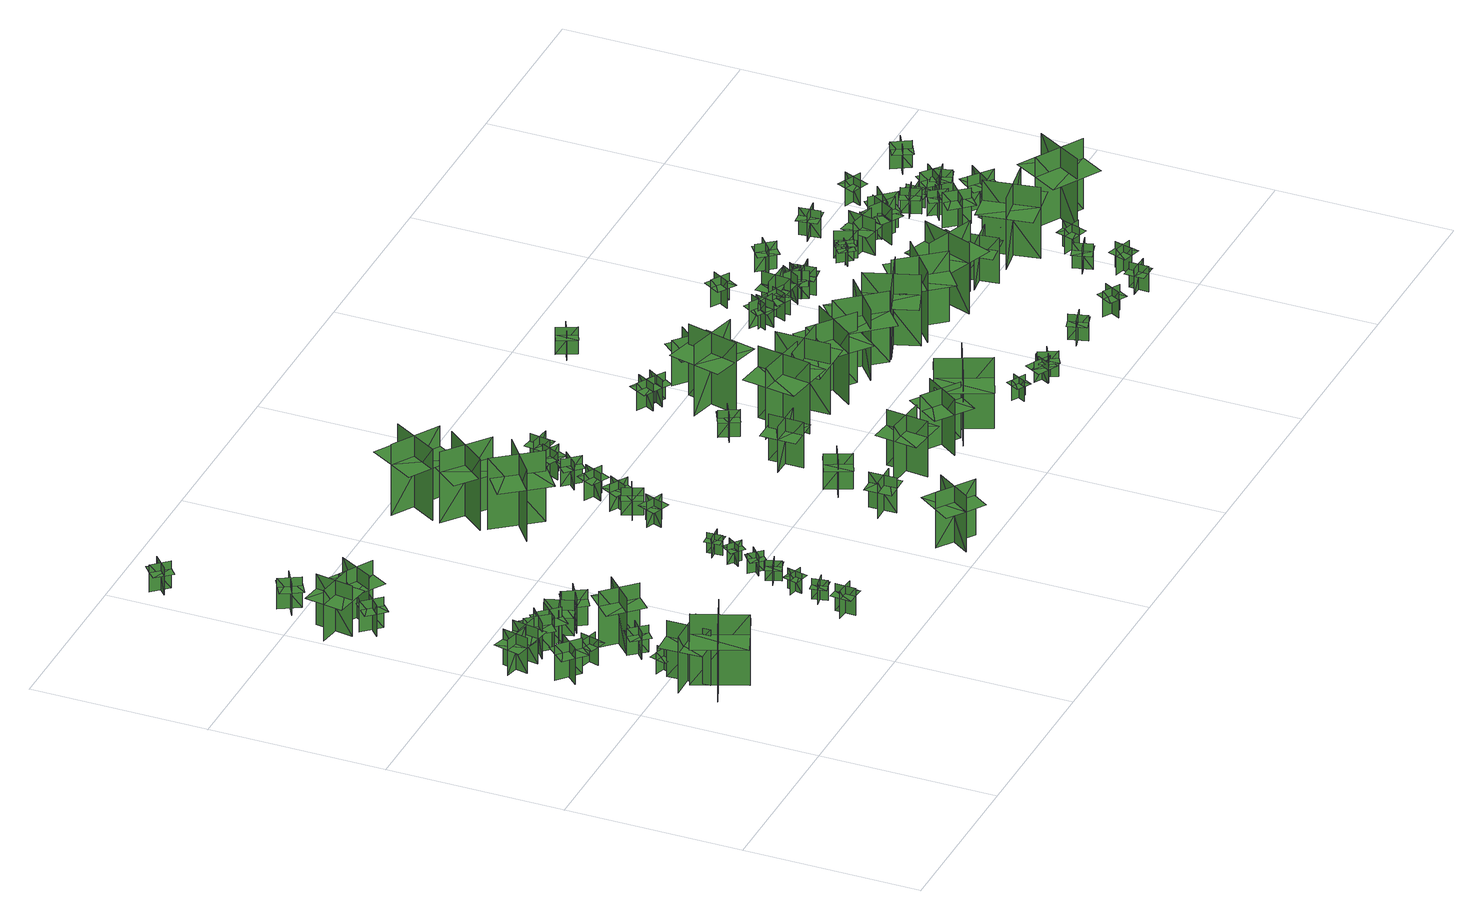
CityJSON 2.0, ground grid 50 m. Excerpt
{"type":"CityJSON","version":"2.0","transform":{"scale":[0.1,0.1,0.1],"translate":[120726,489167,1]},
"CityObjects":{
"tree1":{"type":"SolitaryVegetationObject","geometry":[{"type":"MultiSurface","lod":"1","boundaries":[[[0,1,2]],[[0,2,3]],[[4,5,6]],[[4,6,7]],[[8,9,10]],[[8,10,11]],[[8,11,12]],[[8,12,13]]]}]},
"tree2":{"type":"SolitaryVegetationObject","geometry":[{"type":"MultiSurface","lod":"1","boundaries":[[[14,15,16]],[[14,16,17]],[[18,19,20]],[[18,20,21]],[[22,23,24]],[[22,24,25]],[[22,25,26]],[[22,26,27]]]}]},
"tree3":{"type":"SolitaryVegetationObject","geometry":[{"type":"MultiSurface","lod":"1","boundaries":[[[28,29,30]],[[28,30,31]],[[32,33,34]],[[32,34,35]],[[36,37,38]],[[36,38,39]],[[36,39,40]],[[36,40,41]]]}]},
"tree4":{"type":"SolitaryVegetationObject","geometry":[{"type":"MultiSurface","lod":"1","boundaries":[[[42,43,44]],[[42,44,45]],[[46,47,48]],[[46,48,49]],[[50,51,52]],[[50,52,53]],[[50,53,54]],[[50,54,55]]]}]},
"tree5":{"type":"SolitaryVegetationObject","geometry":[{"type":"MultiSurface","lod":"1","boundaries":[[[56,57,58]],[[56,58,59]],[[60,61,62]],[[60,62,63]],[[64,65,66]],[[64,66,67]],[[64,67,68]],[[64,68,69]]]}]},
"tree6":{"type":"SolitaryVegetationObject","geometry":[{"type":"MultiSurface","lod":"1","boundaries":[[[70,71,72]],[[70,72,73]],[[74,75,76]],[[74,76,77]],[[78,79,80]],[[78,80,81]],[[78,81,82]],[[78,82,83]]]}]},
"tree7":{"type":"SolitaryVegetationObject","geometry":[{"type":"MultiSurface","lod":"1","boundaries":[[[84,85,86]],[[84,86,87]],[[88,89,90]],[[88,90,91]],[[92,93,94]],[[92,94,95]],[[92,95,96]],[[92,96,97]]]}]},
"tree8":{"type":"SolitaryVegetationObject","geometry":[{"type":"MultiSurface","lod":"1","boundaries":[[[98,99,100]],[[98,100,101]],[[102,103,104]],[[102,104,105]],[[106,107,108]],[[106,108,109]],[[106,109,110]],[[106,110,111]]]}]},
"tree9":{"type":"SolitaryVegetationObject","geometry":[{"type":"MultiSurface","lod":"1","boundaries":[[[112,113,114]],[[112,114,115]],[[116,117,118]],[[116,118,119]],[[120,121,122]],[[120,122,123]],[[120,123,124]],[[120,124,125]]]}]},
"tree10":{"type":"SolitaryVegetationObject","geometry":[{"type":"MultiSurface","lod":"1","boundaries":[[[126,127,128]],[[126,128,129]],[[130,131,132]],[[130,132,133]],[[134,135,136]],[[134,136,137]],[[134,137,138]],[[134,138,139]]]}]},
"tree11":{"type":"SolitaryVegetationObject","geometry":[{"type":"MultiSurface","lod":"1","boundaries":[[[140,141,142]],[[140,142,143]],[[144,145,146]],[[144,146,147]],[[148,149,150]],[[148,150,151]],[[148,151,152]],[[148,152,153]]]}]},
"tree12":{"type":"SolitaryVegetationObject","geometry":[{"type":"MultiSurface","lod":"1","boundaries":[[[154,155,156]],[[154,156,157]],[[158,159,160]],[[158,160,161]],[[162,163,164]],[[162,164,165]],[[162,165,166]],[[162,166,167]]]}]},
"tree13":{"type":"SolitaryVegetationObject","geometry":[{"type":"MultiSurface","lod":"1","boundaries":[[[168,169,170]],[[168,170,171]],[[172,173,174]],[[172,174,175]],[[176,177,178]],[[176,178,179]],[[176,179,180]],[[176,180,181]]]}]},
"tree14":{"type":"SolitaryVegetationObject","geometry":[{"type":"MultiSurface","lod":"1","boundaries":[[[182,183,184]],[[182,184,185]],[[186,187,188]],[[186,188,189]],[[190,191,192]],[[190,192,193]],[[190,193,194]],[[190,194,195]]]}]},
"tree15":{"type":"SolitaryVegetationObject","geometry":[{"type":"MultiSurface","lod":"1","boundaries":[[[196,197,198]],[[196,198,199]],[[200,201,202]],[[200,202,203]],[[204,205,206]],[[204,206,207]],[[204,207,208]],[[204,208,209]]]}]},
"tree16":{"type":"SolitaryVegetationObject","geometry":[{"type":"MultiSurface","lod":"1","boundaries":[[[210,211,212]],[[210,212,213]],[[214,215,216]],[[214,216,217]],[[218,219,220]],[[218,220,221]],[[218,221,222]],[[218,222,223]]]}]},
"tree17":{"type":"SolitaryVegetationObject","geometry":[{"type":"MultiSurface","lod":"1","boundaries":[[[224,225,226]],[[224,226,227]],[[228,229,230]],[[228,230,231]],[[232,233,234]],[[232,234,235]],[[232,235,236]],[[232,236,237]]]}]},
"tree18":{"type":"SolitaryVegetationObject","geometry":[{"type":"MultiSurface","lod":"1","boundaries":[[[238,239,240]],[[238,240,241]],[[242,243,244]],[[242,244,245]],[[246,247,248]],[[246,248,249]],[[246,249,250]],[[246,250,251]]]}]},
"tree19":{"type":"SolitaryVegetationObject","geometry":[{"type":"MultiSurface","lod":"1","boundaries":[[[252,253,254]],[[252,254,255]],[[256,257,258]],[[256,258,259]],[[260,261,262]],[[260,262,263]],[[260,263,264]],[[260,264,265]]]}]},
"tree20":{"type":"SolitaryVegetationObject","geometry":[{"type":"MultiSurface","lod":"1","boundaries":[[[266,267,268]],[[266,268,269]],[[270,271,272]],[[270,272,273]],[[274,275,276]],[[274,276,277]],[[274,277,278]],[[274,278,279]]]}]},
"tree21":{"type":"SolitaryVegetationObject","geometry":[{"type":"MultiSurface","lod":"1","boundaries":[[[280,281,282]],[[280,282,283]],[[284,285,286]],[[284,286,287]],[[288,289,290]],[[288,290,291]],[[288,291,292]],[[288,292,293]]]}]},
"tree22":{"type":"SolitaryVegetationObject","geometry":[{"type":"MultiSurface","lod":"1","boundaries":[[[294,295,296]],[[294,296,297]],[[298,299,300]],[[298,300,301]],[[302,303,304]],[[302,304,305]],[[302,305,306]],[[302,306,307]]]}]},
"tree23":{"type":"SolitaryVegetationObject","geometry":[{"type":"MultiSurface","lod":"1","boundaries":[[[308,309,310]],[[308,310,311]],[[312,313,314]],[[312,314,315]],[[316,317,318]],[[316,318,319]],[[316,319,320]],[[316,320,321]]]}]},
"tree24":{"type":"SolitaryVegetationObject","geometry":[{"type":"MultiSurface","lod":"1","boundaries":[[[322,323,324]],[[322,324,325]],[[326,327,328]],[[326,328,329]],[[330,331,332]],[[330,332,333]],[[330,333,334]],[[330,334,335]]]}]},
"tree25":{"type":"SolitaryVegetationObject","geometry":[{"type":"MultiSurface","lod":"1","boundaries":[[[336,337,338]],[[336,338,339]],[[340,341,342]],[[340,342,343]],[[344,345,346]],[[344,346,347]],[[344,347,348]],[[344,348,349]]]}]},
"tree26":{"type":"SolitaryVegetationObject","geometry":[{"type":"MultiSurface","lod":"1","boundaries":[[[350,351,352]],[[350,352,353]],[[354,355,356]],[[354,356,357]],[[358,359,360]],[[358,360,361]],[[358,361,362]],[[358,362,363]]]}]},
"tree27":{"type":"SolitaryVegetationObject","geometry":[{"type":"MultiSurface","lod":"1","boundaries":[[[364,365,366]],[[364,366,367]],[[368,369,370]],[[368,370,371]],[[372,373,374]],[[372,374,375]],[[372,375,376]],[[372,376,377]]]}]},
"tree28":{"type":"SolitaryVegetationObject","geometry":[{"type":"MultiSurface","lod":"1","boundaries":[[[378,379,380]],[[378,380,381]],[[382,383,384]],[[382,384,385]],[[386,387,388]],[[386,388,389]],[[386,389,390]],[[386,390,391]]]}]},
"tree29":{"type":"SolitaryVegetationObject","geometry":[{"type":"MultiSurface","lod":"1","boundaries":[[[392,393,394]],[[392,394,395]],[[396,397,398]],[[396,398,399]],[[400,401,402]],[[400,402,403]],[[400,403,404]],[[400,404,405]]]}]},
"tree30":{"type":"SolitaryVegetationObject","geometry":[{"type":"MultiSurface","lod":"1","boundaries":[[[406,407,408]],[[406,408,409]],[[410,411,412]],[[410,412,413]],[[414,415,416]],[[414,416,417]],[[414,417,418]],[[414,418,419]]]}]},
"tree31":{"type":"SolitaryVegetationObject","geometry":[{"type":"MultiSurface","lod":"1","boundaries":[[[420,421,422]],[[420,422,423]],[[424,425,426]],[[424,426,427]],[[428,429,430]],[[428,430,431]],[[428,431,432]],[[428,432,433]]]}]},
"tree32":{"type":"SolitaryVegetationObject","geometry":[{"type":"MultiSurface","lod":"1","boundaries":[[[434,435,436]],[[434,436,437]],[[438,439,440]],[[438,440,441]],[[442,443,444]],[[442,444,445]],[[442,445,446]],[[442,446,447]]]}]},
"tree33":{"type":"SolitaryVegetationObject","geometry":[{"type":"MultiSurface","lod":"1","boundaries":[[[448,449,450]],[[448,450,451]],[[452,453,454]],[[452,454,455]],[[456,457,458]],[[456,458,459]],[[456,459,460]],[[456,460,461]]]}]},
"tree34":{"type":"SolitaryVegetationObject","geometry":[{"type":"MultiSurface","lod":"1","boundaries":[[[462,463,464]],[[462,464,465]],[[466,467,468]],[[466,468,469]],[[470,471,472]],[[470,472,473]],[[470,473,474]],[[470,474,475]]]}]},
"tree35":{"type":"SolitaryVegetationObject","geometry":[{"type":"MultiSurface","lod":"1","boundaries":[[[476,477,478]],[[476,478,479]],[[480,481,482]],[[480,482,483]],[[484,485,486]],[[484,486,487]],[[484,487,488]],[[484,488,489]]]}]},
"tree36":{"type":"SolitaryVegetationObject","geometry":[{"type":"MultiSurface","lod":"1","boundaries":[[[490,491,492]],[[490,492,493]],[[494,495,496]],[[494,496,497]],[[498,499,500]],[[498,500,501]],[[498,501,502]],[[498,502,503]]]}]},
"tree37":{"type":"SolitaryVegetationObject","geometry":[{"type":"MultiSurface","lod":"1","boundaries":[[[504,505,506]],[[504,506,507]],[[508,509,510]],[[508,510,511]],[[512,513,514]],[[512,514,515]],[[512,515,516]],[[512,516,517]]]}]},
"tree38":{"type":"SolitaryVegetationObject","geometry":[{"type":"MultiSurface","lod":"1","boundaries":[[[518,519,520]],[[518,520,521]],[[522,523,524]],[[522,524,525]],[[526,527,528]],[[526,528,529]],[[526,529,530]],[[526,530,531]]]}]},
"tree39":{"type":"SolitaryVegetationObject","geometry":[{"type":"MultiSurface","lod":"1","boundaries":[[[532,533,534]],[[532,534,535]],[[536,537,538]],[[536,538,539]],[[540,541,542]],[[540,542,543]],[[540,543,544]],[[540,544,545]]]}]},
"tree40":{"type":"SolitaryVegetationObject","geometry":[{"type":"MultiSurface","lod":"1","boundaries":[[[546,547,548]],[[546,548,549]],[[550,551,552]],[[550,552,553]],[[554,555,556]],[[554,556,557]],[[554,557,558]],[[554,558,559]]]}]},
"tree41":{"type":"SolitaryVegetationObject","geometry":[{"type":"MultiSurface","lod":"1","boundaries":[[[560,561,562]],[[560,562,563]],[[564,565,566]],[[564,566,567]],[[568,569,570]],[[568,570,571]],[[568,571,572]],[[568,572,573]]]}]},
"tree42":{"type":"SolitaryVegetationObject","geometry":[{"type":"MultiSurface","lod":"1","boundaries":[[[574,575,576]],[[574,576,577]],[[578,579,580]],[[578,580,581]],[[582,583,584]],[[582,584,585]],[[582,585,586]],[[582,586,587]]]}]},
"tree43":{"type":"SolitaryVegetationObject","geometry":[{"type":"MultiSurface","lod":"1","boundaries":[[[588,589,590]],[[588,590,591]],[[592,593,594]],[[592,594,595]],[[596,597,598]],[[596,598,599]],[[596,599,600]],[[596,600,601]]]}]},
"tree44":{"type":"SolitaryVegetationObject","geometry":[{"type":"MultiSurface","lod":"1","boundaries":[[[602,603,604]],[[602,604,605]],[[606,607,608]],[[606,608,609]],[[610,611,612]],[[610,612,613]],[[610,613,614]],[[610,614,615]]]}]},
"tree45":{"type":"SolitaryVegetationObject","geometry":[{"type":"MultiSurface","lod":"1","boundaries":[[[616,617,618]],[[616,618,619]],[[620,621,622]],[[620,622,623]],[[624,625,626]],[[624,626,627]],[[624,627,628]],[[624,628,629]]]}]},
"tree46":{"type":"SolitaryVegetationObject","geometry":[{"type":"MultiSurface","lod":"1","boundaries":[[[630,631,632]],[[630,632,633]],[[634,635,636]],[[634,636,637]],[[638,639,640]],[[638,640,641]],[[638,641,642]],[[638,642,643]]]}]},
"tree47":{"type":"SolitaryVegetationObject","geometry":[{"type":"MultiSurface","lod":"1","boundaries":[[[644,645,646]],[[644,646,647]],[[648,649,650]],[[648,650,651]],[[652,653,654]],[[652,654,655]],[[652,655,656]],[[652,656,657]]]}]},
"tree48":{"type":"SolitaryVegetationObject","geometry":[{"type":"MultiSurface","lod":"1","boundaries":[[[658,659,660]],[[658,660,661]],[[662,663,664]],[[662,664,665]],[[666,667,668]],[[666,668,669]],[[666,669,670]],[[666,670,671]]]}]},
"tree49":{"type":"SolitaryVegetationObject","geometry":[{"type":"MultiSurface","lod":"1","boundaries":[[[672,673,674]],[[672,674,675]],[[676,677,678]],[[676,678,679]],[[680,681,682]],[[680,682,683]],[[680,683,684]],[[680,684,685]]]}]},
"tree50":{"type":"SolitaryVegetationObject","geometry":[{"type":"MultiSurface","lod":"1","boundaries":[[[686,687,688]],[[686,688,689]],[[690,691,692]],[[690,692,693]],[[694,695,696]],[[694,696,697]],[[694,697,698]],[[694,698,699]]]}]},
"tree51":{"type":"SolitaryVegetationObject","geometry":[{"type":"MultiSurface","lod":"1","boundaries":[[[700,701,702]],[[700,702,703]],[[704,705,706]],[[704,706,707]],[[708,709,710]],[[708,710,711]],[[708,711,712]],[[708,712,713]]]}]},
"tree52":{"type":"SolitaryVegetationObject","geometry":[{"type":"MultiSurface","lod":"1","boundaries":[[[714,715,716]],[[714,716,717]],[[718,719,720]],[[718,720,721]],[[722,723,724]],[[722,724,725]],[[722,725,726]],[[722,726,727]]]}]},
"tree53":{"type":"SolitaryVegetationObject","geometry":[{"type":"MultiSurface","lod":"1","boundaries":[[[728,729,730]],[[728,730,731]],[[732,733,734]],[[732,734,735]],[[736,737,738]],[[736,738,739]],[[736,739,740]],[[736,740,741]]]}]},
"tree54":{"type":"SolitaryVegetationObject","geometry":[{"type":"MultiSurface","lod":"1","boundaries":[[[742,743,744]],[[742,744,745]],[[746,747,748]],[[746,748,749]],[[750,751,752]],[[750,752,753]],[[750,753,754]],[[750,754,755]]]}]},
"tree55":{"type":"SolitaryVegetationObject","geometry":[{"type":"MultiSurface","lod":"1","boundaries":[[[756,757,758]],[[756,758,759]],[[760,761,762]],[[760,762,763]],[[764,765,766]],[[764,766,767]],[[764,767,768]],[[764,768,769]]]}]},
"tree56":{"type":"SolitaryVegetationObject","geometry":[{"type":"MultiSurface","lod":"1","boundaries":[[[770,771,772]],[[770,772,773]],[[774,775,776]],[[774,776,777]],[[778,779,780]],[[778,780,781]],[[778,781,782]],[[778,782,783]]]}]},
"tree57":{"type":"SolitaryVegetationObject","geometry":[{"type":"MultiSurface","lod":"1","boundaries":[[[784,785,786]],[[784,786,787]],[[788,789,790]],[[788,790,791]],[[792,793,794]],[[792,794,795]],[[792,793,796]],[[792,796,797]]]}]},
"tree58":{"type":"SolitaryVegetationObject","geometry":[{"type":"MultiSurface","lod":"1","boundaries":[[[798,799,800]],[[798,800,801]],[[802,803,804]],[[802,804,805]],[[806,807,808]],[[806,808,809]],[[806,807,810]],[[806,810,811]]]}]},
"tree59":{"type":"SolitaryVegetationObject","geometry":[{"type":"MultiSurface","lod":"1","boundaries":[[[812,813,814]],[[812,814,815]],[[816,817,818]],[[816,818,819]],[[820,821,822]],[[820,822,823]],[[820,823,824]],[[820,824,825]]]}]},
"tree60":{"type":"SolitaryVegetationObject","geometry":[{"type":"MultiSurface","lod":"1","boundaries":[[[826,827,828]],[[826,828,829]],[[830,831,832]],[[830,832,833]],[[834,835,836]],[[834,836,837]],[[834,835,838]],[[834,838,839]]]}]},
"tree61":{"type":"SolitaryVegetationObject","geometry":[{"type":"MultiSurface","lod":"1","boundaries":[[[840,841,842]],[[840,842,843]],[[844,845,846]],[[844,846,847]],[[848,849,850]],[[848,850,851]],[[848,851,852]],[[848,852,853]]]}]},
"tree62":{"type":"SolitaryVegetationObject","geometry":[{"type":"MultiSurface","lod":"1","boundaries":[[[854,855,856]],[[854,856,857]],[[858,859,860]],[[858,860,861]],[[862,863,864]],[[862,864,865]],[[862,863,866]],[[862,866,867]]]}]},
"tree63":{"type":"SolitaryVegetationObject","geometry":[{"type":"MultiSurface","lod":"1","boundaries":[[[868,869,870]],[[868,870,871]],[[872,873,874]],[[872,874,875]],[[876,877,878]],[[876,878,879]],[[876,879,880]],[[876,880,881]]]}]},
"tree64":{"type":"SolitaryVegetationObject","geometry":[{"type":"MultiSurface","lod":"1","boundaries":[[[882,883,884]],[[882,884,885]],[[886,887,888]],[[886,888,889]],[[890,891,892]],[[890,892,893]],[[890,891,894]],[[890,894,895]]]}]},
"tree65":{"type":"SolitaryVegetationObject","geometry":[{"type":"MultiSurface","lod":"1","boundaries":[[[896,897,898]],[[896,898,899]],[[900,901,902]],[[900,902,903]],[[904,905,906]],[[904,906,907]],[[904,905,908]],[[904,908,909]]]}]},
"tree66":{"type":"SolitaryVegetationObject","geometry":[{"type":"MultiSurface","lod":"1","boundaries":[[[910,911,912]],[[910,912,913]],[[914,915,916]],[[914,916,917]],[[918,919,920]],[[918,920,921]],[[918,921,922]],[[918,922,923]]]}]},
"tree67":{"type":"SolitaryVegetationObject","geometry":[{"type":"MultiSurface","lod":"1","boundaries":[[[924,925,926]],[[924,926,927]],[[928,929,930]],[[928,930,931]],[[932,933,934]],[[932,934,935]],[[932,933,936]],[[932,936,937]]]}]},
"tree68":{"type":"SolitaryVegetationObject","geometry":[{"type":"MultiSurface","lod":"1","boundaries":[[[938,939,940]],[[938,940,941]],[[942,943,944]],[[942,944,945]],[[946,947,948]],[[946,948,949]],[[946,947,950]],[[946,950,951]]]}]},
"tree69":{"type":"SolitaryVegetationObject","geometry":[{"type":"MultiSurface","lod":"1","boundaries":[[[952,953,954]],[[952,954,955]],[[956,957,958]],[[956,958,959]],[[960,961,962]],[[960,962,963]],[[960,963,964]],[[960,964,965]]]}]},
"tree70":{"type":"SolitaryVegetationObject","geometry":[{"type":"MultiSurface","lod":"1","boundaries":[[[966,967,968]],[[966,968,969]],[[970,971,972]],[[970,972,973]],[[974,975,976]],[[974,976,977]],[[974,977,978]],[[974,978,979]]]}]},
"tree71":{"type":"SolitaryVegetationObject","geometry":[{"type":"MultiSurface","lod":"1","boundaries":[[[980,981,982]],[[980,982,983]],[[984,985,986]],[[984,986,987]],[[988,989,990]],[[988,990,991]],[[988,991,992]],[[988,992,993]]]}]},
"tree72":{"type":"SolitaryVegetationObject","geometry":[{"type":"MultiSurface","lod":"1","boundaries":[[[994,995,996]],[[994,996,997]],[[998,999,1000]],[[998,1000,1001]],[[1002,1003,1004]],[[1002,1004,1005]],[[1002,1005,1006]],[[1002,1006,1007]]]}]},
"tree73":{"type":"SolitaryVegetationObject","geometry":[{"type":"MultiSurface","lod":"1","boundaries":[[[1008,1009,1010]],[[1008,1010,1011]],[[1012,1013,1014]],[[1012,1014,1015]],[[1016,1017,1018]],[[1016,1018,1019]],[[1016,1017,1020]],[[1016,1020,1021]]]}]},
"tree74":{"type":"SolitaryVegetationObject","geometry":[{"type":"MultiSurface","lod":"1","boundaries":[[[1022,1023,1024]],[[1022,1024,1025]],[[1026,1027,1028]],[[1026,1028,1029]],[[1030,1031,1032]],[[1030,1032,1033]],[[1030,1031,1034]],[[1030,1034,1035]]]}]},
"tree75":{"type":"SolitaryVegetationObject","geometry":[{"type":"MultiSurface","lod":"1","boundaries":[[[1036,1037,1038]],[[1036,1038,1039]],[[1040,1041,1042]],[[1040,1042,1043]],[[1044,1045,1046]],[[1044,1046,1047]],[[1044,1047,1048]],[[1044,1048,1049]]]}]},
"tree76":{"type":"SolitaryVegetationObject","geometry":[{"type":"MultiSurface","lod":"1","boundaries":[[[1050,1051,1052]],[[1050,1052,1053]],[[1054,1055,1056]],[[1054,1056,1057]],[[1058,1059,1060]],[[1058,1060,1061]],[[1058,1061,1062]],[[1058,1062,1063]]]}]},
"tree77":{"type":"SolitaryVegetationObject","geometry":[{"type":"MultiSurface","lod":"1","boundaries":[[[1064,1065,1066]],[[1064,1066,1067]],[[1068,1069,1070]],[[1068,1070,1071]],[[1072,1073,1074]],[[1072,1074,1075]],[[1072,1073,1076]],[[1072,1076,1077]]]}]},
"tree78":{"type":"SolitaryVegetationObject","geometry":[{"type":"MultiSurface","lod":"1","boundaries":[[[1078,1079,1080]],[[1078,1080,1081]],[[1082,1083,1084]],[[1082,1084,1085]],[[1086,1087,1088]],[[1086,1088,1089]],[[1086,1089,1090]],[[1086,1090,1091]]]}]},
"tree79":{"type":"SolitaryVegetationObject","geometry":[{"type":"MultiSurface","lod":"1","boundaries":[[[1092,1093,1094]],[[1092,1094,1095]],[[1096,1097,1098]],[[1096,1098,1099]],[[1100,1101,1102]],[[1100,1102,1103]],[[1100,1103,1104]],[[1100,1104,1105]]]}]},
"tree80":{"type":"SolitaryVegetationObject","geometry":[{"type":"MultiSurface","lod":"1","boundaries":[[[1106,1107,1108]],[[1106,1108,1109]],[[1110,1111,1112]],[[1110,1112,1113]],[[1114,1115,1116]],[[1114,1116,1117]],[[1114,1115,1118]],[[1114,1118,1119]]]}]},
"tree81":{"type":"SolitaryVegetationObject","geometry":[{"type":"MultiSurface","lod":"1","boundaries":[[[1120,1121,1122]],[[1120,1122,1123]],[[1124,1125,1126]],[[1124,1126,1127]],[[1128,1129,1130]],[[1128,1130,1131]],[[1128,1129,1132]],[[1128,1132,1133]]]}]},
"tree82":{"type":"SolitaryVegetationObject","geometry":[{"type":"MultiSurface","lod":"1","boundaries":[[[1134,1135,1136]],[[1134,1136,1137]],[[1138,1139,1140]],[[1138,1140,1141]],[[1142,1143,1144]],[[1142,1144,1145]],[[1142,1145,1146]],[[1142,1146,1147]]]}]},
"tree83":{"type":"SolitaryVegetationObject","geometry":[{"type":"MultiSurface","lod":"1","boundaries":[[[1148,1149,1150]],[[1148,1150,1151]],[[1152,1153,1154]],[[1152,1154,1155]],[[1156,1157,1158]],[[1156,1158,1159]],[[1156,1159,1160]],[[1156,1160,1161]]]}]},
"tree84":{"type":"SolitaryVegetationObject","geometry":[{"type":"MultiSurface","lod":"1","boundaries":[[[1162,1163,1164]],[[1162,1164,1165]],[[1166,1167,1168]],[[1166,1168,1169]],[[1170,1171,1172]],[[1170,1172,1173]],[[1170,1171,1174]],[[1170,1174,1175]]]}]},
"tree85":{"type":"SolitaryVegetationObject","geometry":[{"type":"MultiSurface","lod":"1","boundaries":[[[1176,1177,1178]],[[1176,1178,1179]],[[1180,1181,1182]],[[1180,1182,1183]],[[1184,1185,1186]],[[1184,1186,1187]],[[1184,1187,1188]],[[1184,1188,1189]]]}]},
"tree86":{"type":"SolitaryVegetationObject","geometry":[{"type":"MultiSurface","lod":"1","boundaries":[[[1190,1191,1192]],[[1190,1192,1193]],[[1194,1195,1196]],[[1194,1196,1197]],[[1198,1199,1200]],[[1198,1200,1201]],[[1198,1201,1202]],[[1198,1202,1203]]]}]},
"tree87":{"type":"SolitaryVegetationObject","geometry":[{"type":"MultiSurface","lod":"1","boundaries":[[[1204,1205,1206]],[[1204,1206,1207]],[[1208,1209,1210]],[[1208,1210,1211]],[[1212,1213,1214]],[[1212,1214,1215]],[[1212,1215,1216]],[[1212,1216,1217]]]}]},
"tree88":{"type":"SolitaryVegetationObject","geometry":[{"type":"MultiSurface","lod":"1","boundaries":[[[1218,1219,1220]],[[1218,1220,1221]],[[1222,1223,1224]],[[1222,1224,1225]],[[1226,1227,1228]],[[1226,1228,1229]],[[1226,1229,1230]],[[1226,1230,1231]]]}]},
"tree89":{"type":"SolitaryVegetationObject","geometry":[{"type":"MultiSurface","lod":"1","boundaries":[[[1232,1233,1234]],[[1232,1234,1235]],[[1236,1237,1238]],[[1236,1238,1239]],[[1240,1241,1242]],[[1240,1242,1243]],[[1240,1243,1244]],[[1240,1244,1245]]]}]},
"tree90":{"type":"SolitaryVegetationObject","geometry":[{"type":"MultiSurface","lod":"1","boundaries":[[[1246,1247,1248]],[[1246,1248,1249]],[[1250,1251,1252]],[[1250,1252,1253]],[[1254,1255,1256]],[[1254,1256,1257]],[[1254,1257,1258]],[[1254,1258,1259]]]}]},
"tree91":{"type":"SolitaryVegetationObject","geometry":[{"type":"MultiSurface","lod":"1","boundaries":[[[1260,1261,1262]],[[1260,1262,1263]],[[1264,1265,1266]],[[1264,1266,1267]],[[1268,1269,1270]],[[1268,1270,1271]],[[1268,1271,1272]],[[1268,1272,1273]]]}]},
"tree92":{"type":"SolitaryVegetationObject","geometry":[{"type":"MultiSurface","lod":"1","boundaries":[[[1274,1275,1276]],[[1274,1276,1277]],[[1278,1279,1280]],[[1278,1280,1281]],[[1282,1283,1284]],[[1282,1284,1285]],[[1282,1285,1286]],[[1282,1286,1287]]]}]},
"tree93":{"type":"SolitaryVegetationObject","geometry":[{"type":"MultiSurface","lod":"1","boundaries":[[[1288,1289,1290]],[[1288,1290,1291]],[[1292,1293,1294]],[[1292,1294,1295]],[[1296,1297,1298]],[[1296,1298,1299]],[[1296,1299,1300]],[[1296,1300,1301]]]}]},
"tree94":{"type":"SolitaryVegetationObject","geometry":[{"type":"MultiSurface","lod":"1","boundaries":[[[1302,1303,1304]],[[1302,1304,1305]],[[1306,1307,1308]],[[1306,1308,1309]],[[1310,1311,1312]],[[1310,1312,1313]],[[1310,1313,1314]],[[1310,1314,1315]]]}]},
"tree95":{"type":"SolitaryVegetationObject","geometry":[{"type":"MultiSurface","lod":"1","boundaries":[[[1316,1317,1318]],[[1316,1318,1319]],[[1320,1321,1322]],[[1320,1322,1323]],[[1324,1325,1326]],[[1324,1326,1327]],[[1324,1327,1328]],[[1324,1328,1329]]]}]}
},
"vertices":[
[123,716,6],[65,768,6],[65,768,114],[123,716,114],[120,768,6],[68,711,6],[68,711,114],[120,768,114],[120,768,84],[92,794,84],[40,737,84],[68,711,84],[97,685,84],[149,742,84],
[282,400,2],[138,342,2],[138,342,217],[282,400,217],[187,441,2],[245,297,2],[245,297,217],[187,441,217],[187,441,157],[115,412,157],[173,268,157],[245,297,157],[317,326,157],[259,470,157],
[255,453,6],[133,450,6],[133,450,175],[255,453,175],[196,510,6],[199,388,6],[199,388,175],[196,510,175],[196,510,128],[135,508,128],[139,386,128],[199,388,128],[260,390,128],[257,511,128],
[36,887,8],[112,871,8],[112,871,116],[36,887,116],[64,844,8],[80,919,8],[80,919,116],[64,844,116],[64,844,86],[101,835,86],[118,911,86],[80,919,86],[43,928,86],[26,852,86],
[238,521,11],[190,536,11],[190,536,75],[238,521,75],[223,548,11],[223,548,75],[208,500,75],[208,500,11],[223,548,53],[197,556,53],[182,508,53],[208,500,53],[234,492,53],[249,540,53],
[117,837,9],[129,913,9],[129,913,117],[117,837,117],[159,867,9],[82,879,9],[82,879,117],[159,867,117],[159,867,87],[165,905,87],[89,917,87],[82,879,87],[76,841,87],[153,828,87],
[206,714,8],[152,728,8],[152,728,85],[206,714,85],[188,746,8],[173,692,8],[173,692,85],[188,746,85],[188,746,63],[161,753,63],[146,700,63],[173,692,63],[200,685,63],[214,738,63],
[146,837,8],[205,887,8],[205,887,116],[146,837,116],[197,832,8],[147,891,8],[147,891,116],[197,832,116],[197,832,86],[226,857,86],[176,916,86],[147,891,86],[117,866,86],[167,807,86],
[243,600,9],[288,638,9],[288,638,91],[243,600,91],[283,597,9],[244,642,9],[244,642,91],[283,597,91],[283,597,68],[305,616,68],[267,661,68],[244,642,68],[222,623,68],[260,578,68],
[241,823,7],[188,879,7],[188,879,115],[241,823,115],[243,874,7],[187,821,7],[187,821,115],[243,874,115],[243,874,85],[216,902,85],[160,849,85],[187,821,85],[214,793,85],[270,847,85],
[58,1332,5],[75,1441,5],[75,1441,159],[58,1332,159],[118,1375,5],[9,1392,5],[9,1392,159],[118,1375,159],[118,1375,116],[127,1430,116],[17,1447,116],[9,1392,116],[0,1337,116],[110,1320,116],
[125,1273,8],[81,1322,8],[81,1322,101],[125,1273,101],[128,1317,8],[78,1273,8],[78,1273,101],[128,1317,101],[128,1317,75],[106,1342,75],[56,1297,75],[78,1273,75],[101,1248,75],[150,1292,75],
[256,647,4],[337,726,4],[337,726,174],[256,647,174],[339,646,4],[260,727,4],[260,727,174],[339,646,174],[339,646,130],[377,684,130],[299,765,130],[260,727,130],[221,690,130],[300,609,130],
[287,808,4],[263,882,4],[263,882,112],[287,808,112],[311,854,4],[237,830,4],[237,830,112],[311,854,112],[311,854,82],[299,891,82],[225,866,82],[237,830,82],[249,793,82],[323,817,82],
[123,1314,4],[178,1410,4],[178,1410,158],[123,1314,158],[194,1333,4],[98,1388,4],[98,1388,158],[194,1333,158],[194,1333,115],[222,1380,115],[126,1436,115],[98,1388,115],[71,1340,115],[166,1285,115],
[310,857,5],[347,796,5],[347,796,113],[310,857,113],[298,806,5],[359,843,5],[359,843,113],[298,806,113],[298,806,85],[316,777,85],[377,814,85],[359,843,85],[341,873,85],[280,835,85],
[138,1507,5],[104,1564,5],[104,1564,98],[138,1507,98],[149,1550,5],[92,1516,5],[92,1516,98],[149,1550,98],[149,1550,72],[132,1579,72],[75,1545,72],[92,1516,72],[109,1488,72],[166,1522,72],
[37,1851,16],[81,1890,16],[81,1890,98],[37,1851,98],[76,1848,16],[37,1892,16],[37,1892,98],[76,1848,98],[76,1848,75],[98,1868,75],[59,1912,75],[37,1892,75],[15,1872,75],[54,1828,75],
[683,204,10],[624,208,10],[624,208,92],[683,204,92],[657,234,10],[654,175,10],[654,175,92],[657,234,92],[657,234,69],[628,236,69],[624,177,69],[654,175,69],[683,173,69],[687,232,69],
[709,295,10],[665,287,10],[665,287,72],[709,295,72],[684,312,10],[693,269,10],[693,269,72],[684,312,72],[684,312,54],[663,308,54],[671,264,54],[693,269,54],[715,273,54],[706,316,54],
[699,346,10],[709,389,10],[709,389,71],[699,346,71],[724,361,10],[681,371,10],[681,371,71],[724,361,71],[724,361,54],[729,383,54],[686,393,54],[681,371,54],[676,350,54],[719,339,54],
[747,443,10],[705,430,10],[705,430,71],[747,443,71],[721,457,10],[734,415,10],[734,415,71],[721,457,71],[721,457,54],[700,450,54],[713,408,54],[734,415,54],[756,421,54],[743,463,54],
[734,482,10],[767,511,10],[767,511,71],[734,482,71],[763,480,10],[734,513,10],[734,513,71],[763,480,71],[763,480,54],[780,495,54],[750,527,54],[734,513,54],[717,498,54],[747,465,54],
[752,578,10],[787,551,10],[787,551,72],[752,578,72],[756,548,10],[782,584,10],[782,584,72],[756,548,72],[756,548,55],[773,535,55],[800,570,55],[782,584,55],[765,597,55],[738,562,55],
[785,649,11],[788,605,11],[788,605,72],[785,649,72],[765,627,11],[810,630,11],[810,630,72],[765,627,72],[765,627,55],[767,605,55],[811,607,55],[810,630,55],[808,652,55],[764,649,55],
[760,1089,11],[667,1212,11],[667,1212,227],[760,1089,227],[775,1191,11],[652,1097,11],[652,1097,227],[775,1191,227],[775,1191,166],[728,1253,166],[605,1159,166],[652,1097,166],[698,1036,166],[822,1129,166],
[747,1348,13],[650,1227,13],[650,1227,229],[747,1348,229],[644,1337,13],[765,1240,13],[765,1240,229],[644,1337,229],[644,1337,168],[596,1277,168],[717,1180,168],[765,1240,168],[814,1301,168],[693,1398,168],
[833,838,13],[885,818,13],[885,818,90],[833,838,90],[848,804,13],[868,856,13],[868,856,90],[848,804,90],[848,804,68],[874,794,68],[894,846,68],[868,856,68],[842,865,68],[822,814,68],
[726,1490,14],[646,1358,14],[646,1358,230],[726,1490,230],[626,1466,14],[758,1386,14],[758,1386,230],[626,1466,230],[626,1466,169],[586,1400,169],[718,1320,169],[758,1386,169],[798,1452,169],[666,1532,169],
[1052,121,0],[1152,52,0],[1152,52,170],[1052,121,170],[1066,41,0],[1135,142,0],[1135,142,170],[1066,41,170],[1066,41,122],[1116,7,122],[1185,107,122],[1135,142,122],[1085,176,122],[1016,76,122],
[863,922,14],[886,868,14],[886,868,96],[863,922,96],[848,885,14],[902,909,14],[902,909,96],[848,885,96],[848,885,73],[860,858,73],[914,882,73],[902,909,73],[890,936,73],[836,912,73],
[864,954,15],[916,927,15],[916,927,97],[864,954,97],[876,917,15],[903,969,15],[903,969,97],[876,917,97],[876,917,74],[902,903,74],[929,956,74],[903,969,74],[876,983,74],[849,930,74],
[902,996,16],[928,1049,16],[928,1049,99],[902,996,99],[939,1009,16],[886,1035,16],[886,1035,99],[939,1009,99],[939,1009,76],[952,1035,76],[899,1061,76],[886,1035,76],[873,1008,76],[926,982,76],
[1164,278,4],[1162,356,4],[1162,356,111],[1164,278,111],[1199,315,4],[1122,313,4],[1122,313,111],[1199,315,111],[1199,315,81],[1198,354,81],[1121,352,81],[1122,313,81],[1123,275,81],[1200,277,81],
[919,1116,20],[959,1072,20],[959,1072,102],[919,1116,102],[917,1077,20],[960,1117,20],[960,1117,102],[917,1077,102],[917,1077,79],[937,1055,79],[980,1095,79],[960,1117,79],[940,1138,79],[897,1098,79],
[967,1186,23],[941,1133,23],[941,1133,105],[967,1186,105],[930,1173,23],[983,1148,23],[983,1148,105],[930,1173,105],[930,1173,82],[917,1146,82],[970,1121,82],[983,1148,82],[996,1174,82],[942,1200,82],
[1241,479,6],[1171,445,6],[1171,445,114],[1241,479,114],[1192,496,6],[1225,426,6],[1225,426,114],[1192,496,114],[1192,496,83],[1157,480,83],[1190,410,83],[1225,426,83],[1260,443,83],[1227,513,83],
[998,1235,25],[990,1176,25],[990,1176,107],[998,1235,107],[967,1211,25],[1025,1203,25],[1025,1203,107],[967,1211,107],[967,1211,84],[962,1182,84],[1021,1174,84],[1025,1203,84],[1029,1232,84],[971,1240,84],
[1264,680,10],[1263,581,10],[1263,581,149],[1264,680,149],[1216,634,10],[1316,633,10],[1316,633,149],[1216,634,149],[1216,634,110],[1216,584,110],[1316,584,110],[1316,633,110],[1316,683,110],[1216,684,110],
[1416,329,7],[1295,342,7],[1295,342,176],[1416,329,176],[1365,392,7],[1352,272,7],[1352,272,176],[1365,392,176],[1365,392,129],[1305,399,129],[1291,278,129],[1352,272,129],[1412,265,129],[1426,386,129],
[1302,839,18],[1330,787,18],[1330,787,100],[1302,839,100],[1290,802,18],[1343,829,18],[1343,829,100],[1290,802,100],[1290,802,77],[1304,775,77],[1356,803,77],[1343,829,77],[1329,855,77],[1277,828,77],
[1564,270,5],[1464,340,5],[1464,340,175],[1564,270,175],[1550,350,5],[1480,251,5],[1480,251,175],[1550,350,175],[1550,350,127],[1501,385,127],[1431,286,127],[1480,251,127],[1530,216,127],[1600,315,127],
[1509,704,8],[1356,727,8],[1356,727,224],[1509,704,224],[1448,787,8],[1425,634,8],[1425,634,224],[1448,787,224],[1448,787,163],[1371,798,163],[1348,645,163],[1425,634,163],[1502,622,163],[1525,775,163],
[1346,1039,24],[1374,1091,24],[1374,1091,106],[1346,1039,106],[1384,1050,24],[1332,1078,24],[1332,1078,106],[1384,1050,106],[1384,1050,83],[1398,1076,83],[1346,1104,83],[1332,1078,83],[1318,1052,83],[1370,1024,83],
[1673,313,5],[1532,249,5],[1532,249,220],[1673,313,220],[1577,350,5],[1641,208,5],[1641,208,220],[1577,350,220],[1577,350,160],[1507,318,160],[1570,177,160],[1641,208,160],[1711,240,160],[1648,382,160],
[1377,1027,21],[1410,1076,21],[1410,1076,103],[1377,1027,103],[1416,1035,21],[1367,1067,21],[1367,1067,103],[1416,1035,103],[1416,1035,80],[1432,1059,80],[1383,1092,80],[1367,1067,80],[1350,1042,80],[1400,1010,80],
[1466,990,16],[1428,840,16],[1428,840,232],[1466,990,232],[1377,937,16],[1527,900,16],[1527,900,232],[1377,937,232],[1377,937,171],[1358,862,171],[1509,824,171],[1527,900,171],[1546,975,171],[1396,1013,171],
[1532,622,8],[1532,776,8],[1532,776,223],[1532,622,223],[1605,694,8],[1450,694,8],[1450,694,223],[1605,694,223],[1605,694,163],[1605,772,163],[1450,771,163],[1450,694,163],[1450,616,163],[1605,617,163],
[1559,980,20],[1483,1045,20],[1483,1045,158],[1559,980,158],[1554,1046,20],[1489,971,20],[1489,971,158],[1554,1046,158],[1554,1046,120],[1516,1079,120],[1451,1003,120],[1489,971,120],[1527,938,120],[1592,1014,120],
[1714,623,1],[1591,716,1],[1591,716,216],[1714,623,216],[1701,725,1],[1607,602,1],[1607,602,216],[1701,725,216],[1701,725,156],[1639,772,156],[1545,648,156],[1607,602,156],[1668,555,156],[1762,678,156],
[1816,196,9],[1777,218,9],[1777,218,71],[1816,196,71],[1808,225,9],[1786,186,9],[1786,186,71],[1808,225,71],[1808,225,54],[1788,236,54],[1767,197,54],[1786,186,54],[1806,175,54],[1827,214,54],
[1538,1365,24],[1484,1340,24],[1484,1340,106],[1538,1365,106],[1501,1379,24],[1525,1325,24],[1525,1325,106],[1501,1379,106],[1501,1379,83],[1474,1367,83],[1499,1313,83],[1525,1325,83],[1552,1338,83],[1528,1391,83],
[1890,163,10],[1890,163,72],[1916,210,72],[1916,210,10],[1881,198,10],[1881,198,72],[1926,173,72],[1926,173,10],[1874,202,51],[1861,178,51],[1917,148,51],[1930,171,51],[1943,195,51],[1886,225,51],
[1731,593,5],[1849,693,5],[1849,693,220],[1731,593,220],[1834,584,5],[1734,702,5],[1734,702,220],[1834,584,220],[1834,584,160],[1893,634,160],[1793,752,160],[1734,702,160],[1675,652,160],[1775,534,160],
[1946,192,7],[1898,165,7],[1898,165,84],[1946,192,84],[1910,202,7],[1937,154,7],[1937,154,84],[1910,202,84],[1910,202,63],[1886,188,63],[1913,140,63],[1937,154,63],[1962,167,63],[1934,215,63],
[1849,586,3],[1995,637,3],[1995,637,218],[1849,586,218],[1941,541,3],[1891,687,3],[1891,687,218],[1941,541,218],[1941,541,158],[2015,566,158],[1964,712,158],[1891,687,158],[1818,662,158],[1868,515,158],
[1871,986,11],[1841,936,11],[1841,936,90],[1871,986,90],[1832,977,11],[1883,946,11],[1883,946,90],[1832,977,90],[1870,987,64],[1839,937,64],[1864,922,64],[1895,972,64],[1819,949,64],[1849,999,64],
[1863,921,10],[1878,977,10],[1878,977,88],[1863,921,88],[1898,941,10],[1841,956,10],[1841,956,88],[1898,941,88],[1865,920,62],[1880,977,62],[1852,984,62],[1837,928,62],[1903,971,62],[1888,914,62],
[2141,183,9],[2087,169,9],[2087,169,86],[2141,183,86],[2109,202,9],[2123,149,9],[2123,149,86],[2109,202,86],[2109,202,65],[2082,195,65],[2096,142,65],[2123,149,65],[2150,156,65],[2136,209,65],
[1928,965,10],[1903,907,10],[1903,907,94],[1928,965,94],[1889,949,10],[1946,924,10],[1946,924,94],[1889,949,94],[1926,965,66],[1901,908,66],[1930,895,66],[1955,953,66],[1878,918,66],[1903,976,66],
[2077,630,5],[1959,530,5],[1959,530,220],[2077,630,220],[1974,639,5],[2074,520,5],[2074,520,220],[1974,639,220],[1974,639,160],[1915,589,160],[2015,471,160],[2074,520,160],[2133,570,160],[2034,689,160],
[1944,990,8],[1939,907,8],[1939,907,118],[1944,990,118],[1902,952,8],[1984,948,8],[1984,948,118],[1902,952,118],[1941,990,81],[1937,908,81],[1978,905,81],[1982,987,81],[1903,910,81],[1908,992,81],
[1938,1078,12],[1888,1109,12],[1888,1109,94],[1938,1078,94],[1929,1116,12],[1898,1066,12],[1898,1066,94],[1929,1116,94],[1929,1116,71],[1904,1132,71],[1873,1082,71],[1898,1066,71],[1923,1051,71],[1954,1101,71],
[1982,952,11],[2036,920,11],[2036,920,95],[1982,952,95],[1993,911,11],[2025,964,11],[2025,964,95],[1993,911,95],[1981,950,67],[2035,918,67],[2051,945,67],[1997,977,67],[2022,896,67],[1968,928,67],
[1989,908,11],[2047,933,11],[2047,933,94],[1989,908,94],[2029,892,11],[2004,950,11],[2004,950,94],[2029,892,94],[1990,906,66],[2047,931,66],[2035,960,66],[1977,935,66],[2058,908,66],[2000,883,66],
[2292,134,10],[2244,161,10],[2244,161,87],[2292,134,87],[2282,170,10],[2255,121,10],[2255,121,87],[2282,170,87],[2282,170,65],[2258,183,65],[2231,135,65],[2255,121,65],[2279,108,65],[2306,156,65],
[2012,945,12],[2063,915,12],[2063,915,90],[2012,945,90],[2022,906,12],[2052,957,12],[2052,957,90],[2022,906,90],[2011,943,64],[2062,914,64],[2077,939,64],[2026,969,64],[2050,893,64],[1999,923,64],
[2044,944,10],[2051,882,10],[2051,882,94],[2044,944,94],[2018,910,10],[2080,918,10],[2080,918,94],[2018,910,94],[2042,944,66],[2049,881,66],[2081,885,66],[2073,947,66],[2024,878,66],[2017,941,66],
[2089,582,3],[2234,529,3],[2234,529,219],[2089,582,219],[2131,488,3],[2185,634,3],[2185,634,219],[2131,488,219],[2131,488,158],[2204,461,158],[2258,607,158],[2185,634,158],[2112,660,158],[2059,515,158],
[2130,1067,12],[2084,1030,12],[2084,1030,95],[2130,1067,95],[2090,1071,12],[2128,1026,12],[2128,1026,95],[2090,1071,95],[2090,1071,72],[2068,1053,72],[2105,1007,72],[2128,1026,72],[2151,1045,72],[2113,1090,72],
[2284,574,4],[2297,475,4],[2297,475,143],[2284,574,143],[2243,521,4],[2342,534,4],[2342,534,143],[2243,521,143],[2243,521,104],[2249,472,104],[2348,485,104],[2342,534,104],[2335,584,104],[2236,571,104],
[2411,159,5],[2410,103,5],[2410,103,82],[2411,159,82],[2384,133,5],[2440,132,5],[2440,132,82],[2384,133,82],[2384,133,60],[2384,106,60],[2439,104,60],[2440,132,60],[2440,159,60],[2385,161,60],
[2241,858,13],[2211,894,13],[2211,894,76],[2241,858,76],[2244,890,13],[2207,860,13],[2207,860,76],[2244,890,76],[2242,859,55],[2212,895,55],[2194,880,55],[2224,844,55],[2227,907,55],[2257,871,55],
[2272,896,12],[2214,871,12],[2214,871,95],[2272,896,95],[2232,911,12],[2257,854,12],[2257,854,95],[2232,911,95],[2271,898,67],[2213,873,67],[2226,844,67],[2283,869,67],[2203,896,67],[2261,921,67],
[2421,295,6],[2474,310,6],[2474,310,83],[2421,295,83],[2453,277,6],[2438,330,6],[2438,330,83],[2453,277,83],[2453,277,61],[2479,284,61],[2464,338,61],[2438,330,61],[2411,322,61],[2426,269,61],
[2505,198,6],[2452,213,6],[2452,213,83],[2505,198,83],[2487,230,6],[2472,177,6],[2472,177,83],[2487,230,83],[2487,230,62],[2461,238,62],[2445,185,62],[2472,177,62],[2499,169,62],[2514,222,62],
[2287,817,11],[2301,898,11],[2301,898,121],[2287,817,121],[2333,849,11],[2252,864,11],[2252,864,121],[2333,849,121],[2290,817,84],[2304,898,84],[2264,905,84],[2249,824,84],[2337,892,84],[2322,811,84],
[2370,486,2],[2523,511,2],[2523,511,218],[2370,486,218],[2454,425,2],[2428,578,2],[2428,578,218],[2454,425,218],[2454,425,158],[2530,438,158],[2505,591,158],[2428,578,158],[2352,566,158],[2377,413,158],
[2278,1005,13],[2336,1012,13],[2336,1012,95],[2278,1005,95],[2308,980,13],[2302,1039,13],[2302,1039,95],[2308,980,95],[2308,980,72],[2337,984,72],[2331,1042,72],[2302,1039,72],[2272,1036,72],[2279,977,72],
[2364,832,12],[2349,888,12],[2349,888,91],[2364,832,91],[2384,866,12],[2327,851,12],[2327,851,91],[2384,866,91],[2365,832,65],[2351,889,65],[2322,881,65],[2337,825,65],[2374,895,65],[2388,838,65],
[2393,870,11],[2352,799,11],[2352,799,121],[2393,870,121],[2339,856,11],[2410,814,11],[2410,814,121],[2339,856,121],[2391,871,84],[2349,800,84],[2385,780,84],[2426,851,84],[2321,817,84],[2362,888,84],
[2511,341,7],[2527,394,7],[2527,394,84],[2511,341,84],[2544,358,7],[2491,374,7],[2491,374,84],[2544,358,84],[2544,358,62],[2552,385,62],[2499,401,62],[2491,374,62],[2483,348,62],[2536,332,62],
[2473,518,6],[2497,591,6],[2497,591,113],[2473,518,113],[2519,541,6],[2445,565,6],[2445,565,113],[2519,541,113],[2519,541,83],[2531,578,83],[2457,602,83],[2445,565,83],[2434,528,83],[2507,504,83],
[2434,875,12],[2373,819,12],[2373,819,122],[2434,875,122],[2378,877,12],[2434,816,12],[2434,816,122],[2378,877,122],[2432,877,85],[2372,821,85],[2399,791,85],[2460,846,85],[2349,846,85],[2410,901,85],
[2531,653,9],[2481,712,9],[2481,712,117],[2531,653,117],[2535,705,9],[2476,654,9],[2476,654,117],[2535,705,117],[2535,705,87],[2510,734,87],[2451,684,87],[2476,654,87],[2501,625,87],[2560,675,87],
[2547,558,7],[2599,500,7],[2599,500,114],[2547,558,114],[2545,506,7],[2602,558,7],[2602,558,114],[2545,506,114],[2545,506,84],[2571,478,84],[2628,530,84],[2602,558,84],[2576,587,84],[2519,535,84],
[2501,839,13],[2518,786,13],[2518,786,90],[2501,839,90],[2484,806,13],[2537,823,13],[2537,823,90],[2484,806,90],[2484,806,68],[2493,780,68],[2545,797,68],[2537,823,68],[2528,850,68],[2475,832,68],
[2554,763,11],[2508,733,11],[2508,733,87],[2554,763,87],[2518,771,11],[2548,725,11],[2548,725,88],[2518,771,87],[2518,771,66],[2495,755,66],[2525,709,66],[2548,725,66],[2571,740,66],[2541,786,66],
[2484,944,19],[2505,995,19],[2505,995,96],[2484,944,96],[2518,958,19],[2467,979,19],[2467,979,96],[2518,958,96],[2518,958,74],[2529,983,74],[2478,1005,74],[2467,979,74],[2456,953,74],[2507,932,74],
[2618,393,3],[2696,527,3],[2696,527,218],[2618,393,218],[2718,419,3],[2584,496,3],[2584,496,218],[2718,419,218],[2718,419,158],[2757,486,158],[2623,563,158],[2584,496,158],[2545,429,158],[2679,352,158],
[2519,813,14],[2519,813,76],[2572,816,76],[2572,816,14],[2543,840,14],[2543,840,76],[2546,788,76],[2546,788,14],[2543,848,56],[2516,846,56],[2520,782,56],[2546,784,56],[2573,785,56],[2569,849,56],
[2572,680,14],[2632,632,14],[2632,632,122],[2572,680,122],[2577,629,14],[2625,690,14],[2625,690,122],[2577,629,122],[2577,629,92],[2607,605,92],[2656,665,92],[2625,690,92],[2595,714,92],[2547,653,92],
[2634,779,11],[2586,820,11],[2586,820,92],[2634,779,92],[2631,817,11],[2631,817,92],[2589,769,92],[2589,769,11],[2631,817,64],[2605,840,64],[2564,792,64],[2589,769,64],[2615,747,64],[2656,795,64],
[2646,782,15],[2593,767,15],[2593,767,92],[2646,782,92],[2614,800,15],[2630,747,15],[2630,747,92],[2614,800,92],[2614,800,70],[2588,793,70],[2603,740,70],[2630,747,70],[2656,755,70],[2641,808,70],
[2718,898,12],[2689,949,12],[2689,949,94],[2718,898,94],[2729,936,12],[2678,907,12],[2678,907,94],[2729,936,94],[2729,936,71],[2715,961,71],[2663,932,71],[2678,907,71],[2692,881,71],[2744,910,71]
]}
